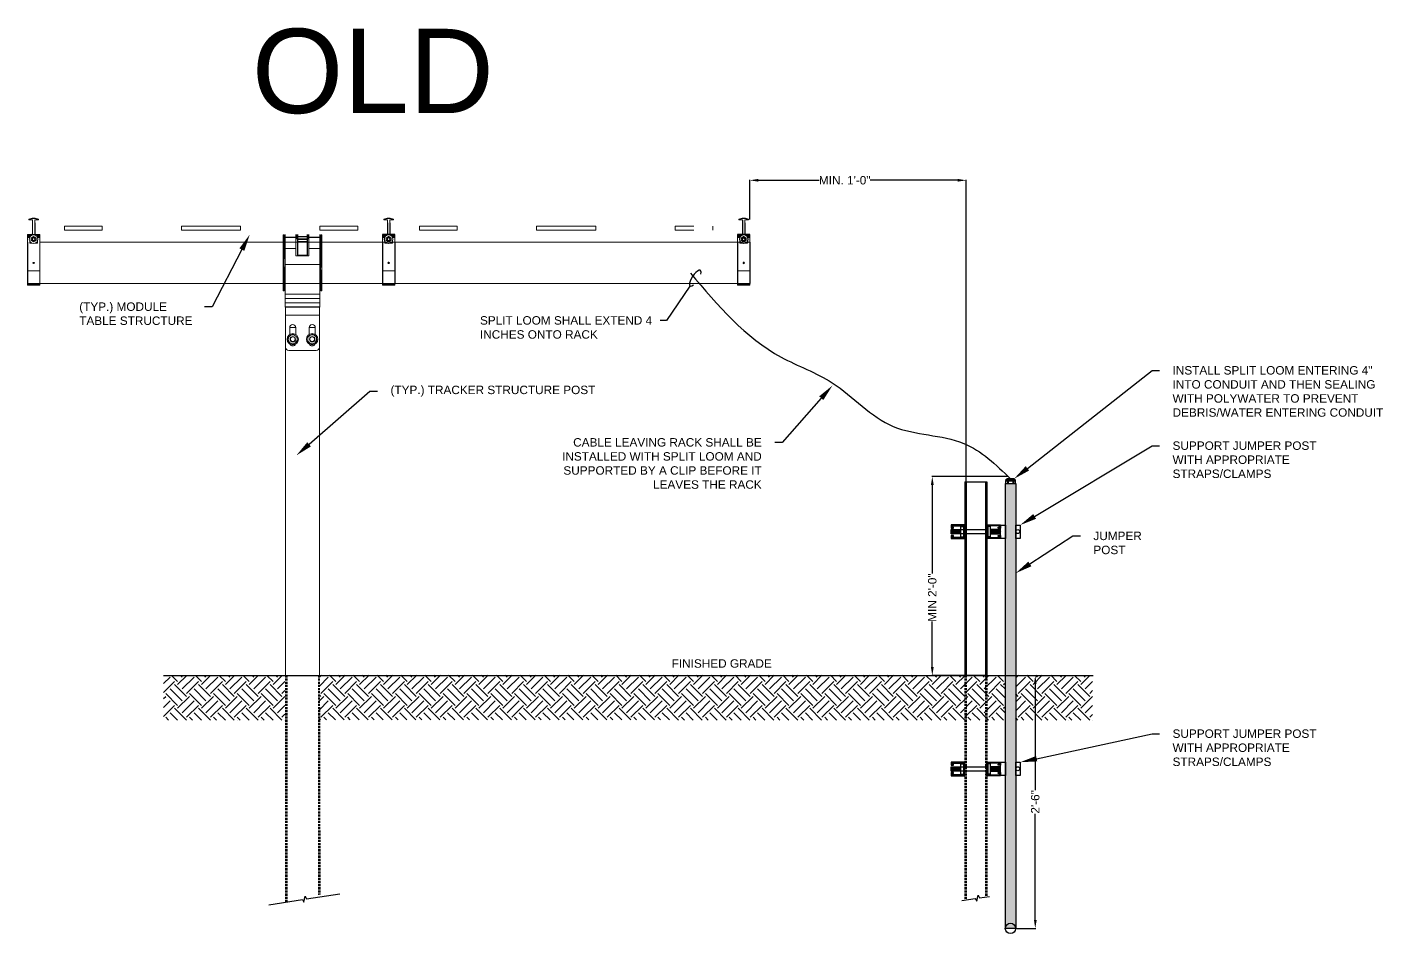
# Model space of a CAD drawing. Header units: feet. Extents: x -496 to 721, y -497 to 166.
# Drawn here: x 123.1 to 285.9, y -453.3 to -345.9 of the extents above; entities that cross this region are included whole.
import ezdxf
from ezdxf import colors
from ezdxf.entities.mleader import LeaderData, LeaderLine
from ezdxf.math import Vec2, Vec3

# ---------------------------------------------------------------- set-up
doc = ezdxf.new("R2010")
doc.units = ezdxf.units.FT
doc.header["$MEASUREMENT"] = 0
doc.linetypes.add('HIDDEN', pattern=[0.375, 0.25, -0.125])
for name, color, linetype in [('ATI CENTER SUPPORT', 7, 'Continuous'), ('Cable Gland', 4, 'Continuous'), ('E-COND-PVC', 4, 'Continuous'), ('E-DETL', 7, 'Continuous'), ('G-ANNO-TEXT', 1, 'Continuous'), ('G-TEXT', 7, 'Continuous'), ('S-BEAM', 7, 'Continuous'), ('S-BOLT', 93, 'Continuous'), ('S-ERTH', 9, 'Continuous'), ('S-STEL-ANGL', 3, 'Continuous')]:
    doc.layers.add(name, color=color, linetype=linetype)
doc.layers.add('PV-DC-CABL-UG', color=6, linetype='DC_CABLE', true_color=0xff00ff)
doc.styles.add('NEI-A', font='arial.ttf')
doc.styles.get("Standard").update_dxf_attribs({"font": 'arial.ttf'})
doc.linetypes.add('DC_CABLE', pattern='A,1,-0.2,["DC",Standard,S=0.1,R=0,X=-0.1,Y=-0.05],-0.2', length=1.4)
doc.dimstyles.new('NEI-A', dxfattribs={"dimtxt": 0.1, "dimasz": 0.125, "dimexe": 0.0625, "dimexo": 0.0625, "dimgap": 0.0625, "dimtad": 0, "dimtih": 1, "dimtoh": 1, "dimdec": 4, "dimzin": 3, "dimdsep": 46, "dimlunit": 4, "dimtxsty": 'NEI-A', "dimcen": 0, "dimadec": 0, "dimazin": 0, "dimtfac": 0.75, "dimtdec": 4, "dimtofl": 0, "dimtmove": 0, "dimatfit": 3, "dimfxl": 1, "dimfrac": 1, "dimtolj": 1, "dimtzin": 0, "dimarcsym": 0})

# ---------------------------------------------------------------- blocks, each defined once
blk = doc.blocks.new('CLAMP')
at = {"color": 3, "linetype": 'Continuous', "lineweight": 15}
for p, q in [((-0.0144, 0.1299), (-0.0144, 0.1287)), ((-0.0048, 0.1326), (-0.0142, 0.1302)), ((-0.0048, 0.1315), (-0.0142, 0.129)), ((-0.0142, 0.1302), (-0.0142, 0.129)), ((-0.0131, 0.1275), (-0.004, 0.1275)), ((-0.0048, 0.1326), (-0.0048, 0.1315)), ((0.0048, 0.1326), (-0.0048, 0.1326)), ((0.0048, 0.1315), (-0.0048, 0.1315)), ((-0.0032, 0.1267), (-0.0032, 0.091)), ((0.0032, 0.1242), (0.0032, 0.1267)), ((0.0032, 0.091), (0.0032, 0.1242)), ((0.004, 0.1275), (0.0131, 0.1275)), ((0.0048, 0.1326), (0.0048, 0.1315)), ((0.0142, 0.1302), (0.0048, 0.1326)), ((0.0142, 0.129), (0.0048, 0.1315)), ((0.0142, 0.1302), (0.0142, 0.129)), ((0.0144, 0.1299), (0.0144, 0.1287)), ((-0.0182, 0.0808), (-0.0182, 0.0839)), ((-0.0117, 0.0828), (-0.0117, 0.0821)), ((-0.0117, 0.0821), (-0.0117, 0.0755)), ((-0.0072, 0.0839), (-0.0102, 0.0837)), ((-0.0102, 0.0839), (-0.0102, 0.0837)), ((-0.0035, 0.0851), (-0.0049, 0.0851)), ((-0.0035, 0.0851), (-0.0049, 0.0851)), ((-0.0049, 0.0848), (-0.0041, 0.0848)), ((-0.0041, 0.0841), (-0.0049, 0.084)), ((-0.0041, 0.0848), (-0.0041, 0.0841)), ((-0.0032, 0.0921), (-0.0037, 0.0916)), ((-0.0037, 0.0916), (-0.0037, 0.0905)), ((-0.0037, 0.0916), (-0.0037, 0.0916)), ((-0.0032, 0.091), (-0.0037, 0.0905)), ((-0.0037, 0.0905), (-0.0032, 0.09)), ((-0.0032, 0.09), (-0.0032, 0.0851)), ((0.0032, 0.0921), (0.0037, 0.0916)), ((0.0032, 0.091), (0.0037, 0.0905)), ((0.0037, 0.0905), (0.0032, 0.09)), ((0.0032, 0.0839), (0.0032, 0.09)), ((0.0037, 0.0916), (0.0037, 0.0905)), ((0.0037, 0.0916), (0.0037, 0.0916)), ((0.0102, 0.0837), (0.0072, 0.0839)), ((0.0102, 0.0839), (0.0102, 0.0837)), ((0.0117, 0.0828), (0.0117, 0.0821)), ((0.0117, 0.0755), (0.0117, 0.0821)), ((0.0182, 0.0808), (0.0182, 0.0839)), ((-0.0182, 0.0782), (-0.0182, 0.0808)), ((-0.0182, 0.0808), (-0.0117, 0.0808)), ((-0.0182, 0.0782), (-0.0182, 0.0778)), ((-0.0182, 0.0782), (-0.0117, 0.0782)), ((-0.0182, 0.0778), (-0.0182, 0.0758)), ((-0.0117, 0.0778), (-0.0182, 0.0778)), ((-0.0182, 0.0758), (-0.0182, -0.0236)), ((-0.0117, 0.0758), (-0.0182, 0.0758)), ((-0.0117, 0.0652), (-0.0117, 0.0605)), ((-0.0101, 0.0589), (-0.0056, 0.0589)), ((-0.0036, 0.0766), (-0.0072, 0.0745)), ((-0.0072, 0.0704), (-0.0072, 0.0745)), ((-0.0072, 0.0662), (-0.0072, 0.0704)), ((-0.0072, 0.0662), (-0.0036, 0.0642)), ((0, 0.0787), (-0.0036, 0.0766)), ((-0.0036, 0.0642), (0, 0.0621)), ((0.0036, 0.0766), (0, 0.0787)), ((0, 0.0621), (0.0036, 0.0642)), ((0.0072, 0.0745), (0.0036, 0.0766)), ((0.0036, 0.0642), (0.0072, 0.0662)), ((0.0056, 0.0589), (0.0101, 0.0589)), ((0.0072, 0.0704), (0.0072, 0.0745)), ((0.0072, 0.0662), (0.0072, 0.0704)), ((0.0117, 0.0808), (0.0182, 0.0808)), ((0.0117, 0.0782), (0.0182, 0.0782)), ((0.0182, 0.0778), (0.0117, 0.0778)), ((0.0182, 0.0758), (0.0117, 0.0758)), ((0.0117, 0.0605), (0.0117, 0.0652)), ((0.0182, 0.0782), (0.0182, 0.0808)), ((0.0182, 0.0782), (0.0182, 0.0778)), ((0.0182, 0.0778), (0.0182, 0.0758)), ((0.0182, 0.0758), (0.0182, -0.0236)), ((0.0182, -0.0236), (-0.0182, -0.0236)), ((-0.0182, -0.0633), (-0.0182, -0.0236)), ((0.0182, -0.0633), (0.0182, -0.0236)), ((0.0182, -0.0633), (-0.0182, -0.0633)), ((-0.0182, -0.0657), (-0.0182, -0.0633)), ((0.0182, -0.0657), (-0.0182, -0.0657)), ((0.0182, -0.0657), (0.0182, -0.0633))]:
    blk.add_line(p, q, dxfattribs=at)
at = {"color": 3}
for p, q in [((-0.0182, 0.0839), (0.0182, 0.0839)), ((-0.0182, 0.0612), (-0.0182, -0.0612))]:
    blk.add_line(p, q, dxfattribs=at)
at = {"color": 3, "linetype": 'Continuous', "lineweight": 15}
for radius in [0.0128, 0.0048, 0.0036]:
    blk.add_circle((0, 0.0704), radius, dxfattribs=at)
at = {"color": 3}
blk.add_circle((0, 0), 0.00147, dxfattribs=at)
at = {"color": 3, "linetype": 'Continuous', "lineweight": 15}
for centre, radius, start, end in [((-0.0141, 0.1299), 0.0003, 104.672, 179.9818), ((-0.0141, 0.1287), 0.0003, 104.672, 179.9818), ((-0.0131, 0.1287), 0.00128, 180.0273, 270.0273), ((-0.004, 0.1267), 0.000799, 0.0273, 90.0273), ((0.004, 0.1267), 0.000799, 89.9727, 179.9727), ((0.0131, 0.1287), 0.00128, 269.9727, 359.9727), ((0.0141, 0.1299), 0.0003, 0.0182, 75.328), ((0.0141, 0.1287), 0.0003, 0.0182, 75.328), ((-0.0103, 0.0829), 0.00139, 133.1103, 183.5333), ((-0.0101, 0.0821), 0.0016, 93.3224, 179.9748), ((-0.0042, 0.0851), 0.00101, 273.3224, 359.9748), ((0.0101, 0.0821), 0.0016, 0.0252, 86.6776), ((0.0102, 0.0828), 0.00154, 359.0792, 44.4283), ((-0.0101, 0.0605), 0.0016, 180.0273, 270.0273), ((0, 0.0704), 0.00719, 120, 180), ((0, 0.0704), 0.00719, 180, 240), ((0, 0.0704), 0.00719, 60, 120), ((0, 0.0704), 0.00719, 240, 300), ((0, 0.0704), 0.00719, 0, 60), ((0, 0.0704), 0.00719, 300, 0), ((0.0101, 0.0605), 0.0016, 269.9727, 359.9727)]:
    blk.add_arc(centre, radius, start, end, dxfattribs=at)
blk.add_ellipse((-0.0042, 0.0859), major_axis=(0, 0.00107), ratio=0.942202, start_param=3.200091, end_param=4.712389, dxfattribs=at)
blk = doc.blocks.new('*U18')
at = {"color": 1}
blk.add_line((-0.5005, 0.0354), (-0.5005, 0), dxfattribs=at)
at = {"color": 2}
for p, q in [((-0.5, 0.0354), (-0.5, 0)), ((0.545, 0.0354), (0.545, 0))]:
    blk.add_line(p, q, dxfattribs=at)
at = {"color": 1, "extrusion": (1, 0, 0), "const_width": 1.9558, "elevation": -0.5005}
blk.add_lwpolyline([(0, 0), (0.0354, 0)], dxfattribs=at)
at = {"color": 2, "extrusion": (1, 0, 0), "const_width": 1.9558, "elevation": -0.5005}
blk.add_lwpolyline([(0, 0), (0.0354, 0)], dxfattribs=at)
at = {"color": 1, "extrusion": (0, -1, 0), "const_width": 1.9558, "elevation": -0.0354}
blk.add_lwpolyline([(-0.5, 0), (0.545, 0)], dxfattribs=at)
at = {"color": 1, "extrusion": (0, 1, 0), "const_width": 1.9558}
blk.add_lwpolyline([(0.5, 0), (-0.545, 0)], dxfattribs=at)
at = {"color": 2, "extrusion": (-1, 0, 0), "const_width": 1.9558, "elevation": -0.5455}
blk.add_lwpolyline([(0, 0), (-0.0354, 0)], dxfattribs=at)
blk.add_blockref('CLAMP', (-0.5037, -0.0839))
at = {"xscale": -1}
blk.add_blockref('CLAMP', (0.5487, -0.0839), dxfattribs=at)
blk = doc.blocks.new('*U19')
at = {"color": 1}
blk.add_line((-0.5005, 0.0354), (-0.5005, 0), dxfattribs=at)
at = {"color": 2}
for p, q in [((-0.5, 0.0354), (-0.5, 0)), ((0.545, 0.0354), (0.545, 0))]:
    blk.add_line(p, q, dxfattribs=at)
at = {"color": 1, "extrusion": (1, 0, 0), "const_width": 1.9558, "elevation": -0.5005}
blk.add_lwpolyline([(0, 0), (0.0354, 0)], dxfattribs=at)
at = {"color": 2, "extrusion": (1, 0, 0), "const_width": 1.9558, "elevation": -0.5005}
blk.add_lwpolyline([(0, 0), (0.0354, 0)], dxfattribs=at)
at = {"color": 1, "extrusion": (0, -1, 0), "const_width": 1.9558, "elevation": -0.0354}
blk.add_lwpolyline([(-0.5, 0), (0.545, 0)], dxfattribs=at)
at = {"color": 1, "extrusion": (0, 1, 0), "const_width": 1.9558}
blk.add_lwpolyline([(0.5, 0), (-0.545, 0)], dxfattribs=at)
at = {"color": 2, "extrusion": (-1, 0, 0), "const_width": 1.9558, "elevation": -0.5455}
blk.add_lwpolyline([(0, 0), (-0.0354, 0)], dxfattribs=at)
blk.add_blockref('CLAMP', (-0.5037, -0.0839))
at = {"xscale": -1}
blk.add_blockref('CLAMP', (0.5487, -0.0839), dxfattribs=at)
blk = doc.blocks.new('BEARING COLUMN')
at = {"layer": 'E-DETL', "color": 253, "linetype": 'Continuous', "lineweight": 15}
for p, q in [((-0.0543, 0.0835), (-0.0575, 0.0835)), ((-0.0575, 0.0835), (-0.0575, 0.0488)), ((-0.0543, 0.0835), (-0.0543, 0.0488)), ((-0.0512, 0.0839), (-0.0512, 0.0762)), ((-0.0192, 0.0762), (-0.0192, 0.0839)), ((-0.0149, 0.0835), (-0.0181, 0.0835)), ((-0.0181, 0.0835), (-0.0181, 0.0778)), ((-0.0149, 0.0835), (-0.0149, 0.0778)), ((-0.0141, 0.0784), (-0.0141, 0.0839)), ((0.0141, 0.0784), (0.0141, 0.0839)), ((0.0181, 0.0835), (0.0149, 0.0835)), ((0.0149, 0.0835), (0.0149, 0.0778)), ((0.0181, 0.0835), (0.0181, 0.0778)), ((0.0192, 0.0762), (0.0192, 0.0839)), ((0.0512, 0.0839), (0.0512, 0.0762)), ((0.0575, 0.0835), (0.0543, 0.0835)), ((0.0543, 0.0488), (0.0543, 0.0835)), ((0.0575, 0.0488), (0.0575, 0.0835)), ((-0.0543, 0.0488), (-0.0575, 0.0488)), ((-0.0575, 0.0488), (-0.0575, 0.0131)), ((-0.0512, 0.0781), (-0.0543, 0.0781)), ((-0.0543, 0.0488), (-0.0543, 0.0131)), ((-0.0512, 0.0762), (-0.0192, 0.0762)), ((-0.0512, 0.0755), (-0.0512, 0.0762)), ((-0.0192, 0.0755), (-0.0512, 0.0755)), ((-0.0512, 0.0755), (-0.0512, 0.0431)), ((-0.0512, 0.0431), (-0.0192, 0.0431)), ((-0.0512, -0.0042), (-0.0512, 0.0431)), ((-0.0181, 0.0781), (-0.0192, 0.0781)), ((-0.0192, 0.0755), (-0.0192, 0.0762)), ((-0.0192, 0.0431), (-0.0192, 0.0755)), ((-0.0192, 0.0431), (-0.0192, 0.0211)), ((-0.0149, 0.0778), (-0.0181, 0.0778)), ((-0.0181, 0.0778), (-0.0181, 0.072)), ((-0.0149, 0.072), (-0.0181, 0.072)), ((-0.0149, 0.0778), (-0.0149, 0.072)), ((-0.0149, 0.072), (-0.0149, 0.021)), ((-0.0141, 0.0612), (-0.0149, 0.0612)), ((-0.0141, 0.0581), (-0.0149, 0.0581)), ((-0.0141, 0.0784), (0.0141, 0.0784)), ((-0.0141, 0.0737), (-0.0141, 0.0784)), ((-0.0141, 0.0737), (0.0141, 0.0737)), ((-0.0141, 0.0691), (-0.0141, 0.0737)), ((-0.0141, 0.0691), (0.0141, 0.0691)), ((-0.0141, 0.0634), (-0.0141, 0.0691)), ((-0.0141, 0.0634), (0.0141, 0.0634)), ((-0.0141, 0.0228), (-0.0141, 0.0634)), ((0.0141, 0.0737), (0.0141, 0.0784)), ((0.0141, 0.0691), (0.0141, 0.0737)), ((0.0141, 0.0634), (0.0141, 0.0691)), ((0.0141, 0.0228), (0.0141, 0.0634)), ((0.0149, 0.0612), (0.0141, 0.0612)), ((0.0149, 0.0581), (0.0141, 0.0581)), ((0.0149, 0.0778), (0.0181, 0.0778)), ((0.0149, 0.0778), (0.0149, 0.072)), ((0.0149, 0.072), (0.0149, 0.021)), ((0.0149, 0.072), (0.0181, 0.072)), ((0.0192, 0.0781), (0.0181, 0.0781)), ((0.0181, 0.0778), (0.0181, 0.072)), ((0.0192, 0.0762), (0.0512, 0.0762)), ((0.0192, 0.0755), (0.0192, 0.0762)), ((0.0512, 0.0755), (0.0192, 0.0755)), ((0.0192, 0.0431), (0.0192, 0.0755)), ((0.0192, 0.0431), (0.0192, 0.0211)), ((0.0192, 0.0431), (0.0512, 0.0431)), ((0.0543, 0.0781), (0.0512, 0.0781)), ((0.0512, 0.0762), (0.0512, 0.0755)), ((0.0512, 0.0431), (0.0512, 0.0755)), ((0.0512, 0.0431), (0.0512, -0.0042)), ((0.0575, 0.0488), (0.0543, 0.0488)), ((0.0543, 0.0131), (0.0543, 0.0488)), ((0.0575, 0.0488), (0.0575, 0.0131)), ((-0.0543, 0.0131), (-0.0575, 0.0131)), ((-0.0575, -0.0125), (-0.0575, 0.0131)), ((-0.0549, 0.0131), (-0.0549, -0.0125)), ((-0.0543, 0.0131), (-0.0512, 0.0131)), ((-0.0192, 0.0211), (0.0192, 0.0211)), ((-0.0141, 0.0284), (-0.0149, 0.0284)), ((-0.0141, 0.0228), (0.0141, 0.0228)), ((-0.0141, 0.0218), (-0.0141, 0.0228)), ((-0.0141, 0.0218), (0.0141, 0.0218)), ((-0.0141, 0.0211), (-0.0141, 0.0218)), ((0.0149, 0.0284), (0.0141, 0.0284)), ((0.0141, 0.0218), (0.0141, 0.0228)), ((0.0141, 0.0211), (0.0141, 0.0218)), ((0.0512, 0.0131), (0.0543, 0.0131)), ((0.0575, 0.0131), (0.0543, 0.0131)), ((0.0549, 0.0131), (0.0549, -0.0125)), ((0.0575, -0.0125), (0.0575, 0.0131)), ((-0.0575, -0.0125), (-0.0575, -0.0482)), ((-0.0535, -0.0125), (-0.0575, -0.0125)), ((-0.0543, -0.023), (-0.0543, -0.0482)), ((-0.0535, -0.0125), (-0.0512, -0.0125)), ((-0.0535, -0.0125), (-0.0535, -0.0775)), ((-0.0512, -0.0042), (0.0512, -0.0042)), ((-0.0512, -0.0042), (-0.0512, -0.0921)), ((0.0512, -0.0921), (0.0512, -0.0042)), ((0.0512, -0.0125), (0.0535, -0.0125)), ((0.0575, -0.0125), (0.0535, -0.0125)), ((0.0535, -0.0775), (0.0535, -0.0125)), ((0.0543, -0.0482), (0.0543, -0.023)), ((0.0575, -0.0125), (0.0575, -0.0482)), ((-0.0543, -0.0482), (-0.0575, -0.0482)), ((-0.0575, -0.0829), (-0.0575, -0.0482)), ((-0.0543, -0.0829), (-0.0543, -0.0482)), ((-0.0535, -0.0775), (-0.0512, -0.0775)), ((0.0512, -0.0775), (0.0535, -0.0775)), ((0.0575, -0.0482), (0.0543, -0.0482)), ((0.0543, -0.0482), (0.0543, -0.0829)), ((0.0575, -0.0482), (0.0575, -0.0829)), ((-0.0575, -0.0829), (-0.0543, -0.0829)), ((-0.0512, -0.0921), (0.0512, -0.0921)), ((-0.0512, -0.1056), (-0.0512, -0.0921)), ((-0.0512, -0.1056), (0.0512, -0.1056)), ((-0.0512, -0.1182), (-0.0512, -0.1056)), ((-0.0512, -0.1182), (0.0512, -0.1182)), ((-0.0512, -0.13), (-0.0512, -0.1182)), ((0.0512, -0.0921), (0.0512, -0.1056)), ((0.0512, -0.1056), (0.0512, -0.1182)), ((0.0512, -0.1182), (0.0512, -0.13)), ((0.0543, -0.0829), (0.0575, -0.0829)), ((-0.0512, -0.13), (0.0512, -0.13)), ((-0.0512, -0.1308), (-0.0512, -0.13)), ((0.0512, -0.1308), (-0.0512, -0.1308)), ((-0.0504, -0.1308), (-0.0504, -0.1548)), ((0.0504, -0.1548), (-0.0504, -0.1548)), ((-0.0504, -0.1548), (-0.0504, -0.2494)), ((0.0504, -0.1548), (0.0504, -0.1308)), ((0.0504, -0.2494), (0.0504, -0.1548)), ((0.0512, -0.13), (0.0512, -0.1308)), ((-0.0379, -0.1915), (-0.0379, -0.2121)), ((-0.0378, -0.191), (-0.0197, -0.191)), ((-0.0197, -0.2121), (-0.0197, -0.1915)), ((0.0197, -0.191), (0.0378, -0.191)), ((0.0197, -0.1915), (0.0197, -0.2121)), ((0.0379, -0.2121), (0.0379, -0.1915)), ((-0.042, -0.2185), (-0.0354, -0.2147)), ((-0.042, -0.2261), (-0.042, -0.2185)), ((-0.042, -0.2338), (-0.042, -0.2261)), ((-0.0354, -0.2376), (-0.042, -0.2338)), ((-0.0354, -0.2147), (-0.0288, -0.2108)), ((-0.0288, -0.2414), (-0.0354, -0.2376)), ((-0.0288, -0.2108), (-0.0222, -0.2147)), ((-0.0222, -0.2376), (-0.0288, -0.2414)), ((-0.0222, -0.2147), (-0.0155, -0.2185)), ((-0.0155, -0.2338), (-0.0222, -0.2376)), ((-0.0216, -0.2297), (-0.0221, -0.2306)), ((-0.0221, -0.2306), (-0.0207, -0.2314)), ((-0.0216, -0.2297), (-0.0202, -0.2305)), ((-0.0202, -0.2305), (-0.0207, -0.2314)), ((-0.0207, -0.2314), (-0.0189, -0.2324)), ((-0.0202, -0.2305), (-0.0184, -0.2316)), ((-0.0184, -0.2316), (-0.0189, -0.2324)), ((-0.0155, -0.2185), (-0.0155, -0.2261)), ((-0.0155, -0.2261), (-0.0155, -0.2338)), ((0.0155, -0.2185), (0.0222, -0.2147)), ((0.0155, -0.2261), (0.0155, -0.2185)), ((0.0155, -0.2338), (0.0155, -0.2261)), ((0.0222, -0.2376), (0.0155, -0.2338)), ((0.0222, -0.2147), (0.0288, -0.2108)), ((0.0288, -0.2414), (0.0222, -0.2376)), ((0.0288, -0.2108), (0.0354, -0.2147)), ((0.0354, -0.2376), (0.0288, -0.2414)), ((0.0354, -0.2147), (0.042, -0.2185)), ((0.042, -0.2338), (0.0354, -0.2376)), ((0.036, -0.2297), (0.0355, -0.2306)), ((0.0355, -0.2306), (0.0369, -0.2314)), ((0.036, -0.2297), (0.0374, -0.2305)), ((0.0374, -0.2305), (0.0369, -0.2314)), ((0.0369, -0.2314), (0.0387, -0.2324)), ((0.0374, -0.2305), (0.0392, -0.2316)), ((0.0392, -0.2316), (0.0387, -0.2324)), ((0.042, -0.2185), (0.042, -0.2261)), ((0.042, -0.2261), (0.042, -0.2338)), ((-0.0504, -0.2494), (-0.0504, -1.2225)), ((0.0408, -0.259), (-0.0408, -0.259)), ((0.0504, -0.2494), (0.0504, -1.2225))]:
    blk.add_line(p, q, dxfattribs=at)
at = {"layer": 'E-DETL', "color": 253, "linetype": 'Continuous', "lineweight": 15, "flags": 128}
for points in [[(-0.0543, -0.023), (-0.0542, -0.0214), (-0.0539, -0.0151), (-0.0538, -0.0142), (-0.0538, -0.0136), (-0.0537, -0.0132), (-0.0536, -0.013), (-0.0536, -0.0128), (-0.0536, -0.0127), (-0.0536, -0.0126), (-0.0535, -0.0126), (-0.0535, -0.0125), (-0.0535, -0.0125), (-0.0535, -0.0125), (-0.0535, -0.0125), (-0.0535, -0.0125)], [(0.0535, -0.0125), (0.0535, -0.0125), (0.0535, -0.0125), (0.0535, -0.0125), (0.0536, -0.0126), (0.0537, -0.0131), (0.0539, -0.015), (0.0543, -0.023)]]:
    blk.add_lwpolyline(points, dxfattribs=at)
at = {"layer": 'E-DETL', "color": 253, "linetype": 'Continuous', "lineweight": 15}
for centre, radius in [((-0.0288, -0.2261), 0.0167), ((-0.0288, -0.2261), 0.00806), ((-0.0288, -0.2261), 0.00709), ((0.0288, -0.2261), 0.0167), ((0.0288, -0.2261), 0.00806), ((0.0288, -0.2261), 0.00709)]:
    blk.add_circle(centre, radius, dxfattribs=at)
for centre, radius, start, end in [((-0.0535, -0.0783), 0.0008, 90, 180), ((0.0535, -0.0783), 0.0008, 0, 90), ((-0.0288, -0.1915), 0.00907, 0, 180), ((0.0288, -0.1915), 0.00907, 0, 180), ((-0.0288, -0.2261), 0.0133, 120, 180), ((-0.0288, -0.2261), 0.0133, 180, 240), ((-0.0288, -0.2369), 0.00907, 205.0309, 334.9691), ((-0.0288, -0.2261), 0.0133, 60, 120), ((-0.0288, -0.2261), 0.0133, 240, 300), ((-0.0288, -0.2261), 0.0133, 0, 60), ((-0.0288, -0.2261), 0.0133, 300, 0), ((0.0288, -0.2261), 0.0133, 120, 180), ((0.0288, -0.2261), 0.0133, 180, 240), ((0.0288, -0.2369), 0.00907, 205.0354, 334.9646), ((0.0288, -0.2261), 0.0133, 60, 120), ((0.0288, -0.2261), 0.0133, 240, 300), ((0.0288, -0.2261), 0.0133, 0, 60), ((0.0288, -0.2261), 0.0133, 300, 0), ((-0.0408, -0.2494), 0.0096, 180, 270), ((0.0408, -0.2494), 0.0096, 270, 0)]:
    blk.add_arc(centre, radius, start, end, dxfattribs=at)
blk = doc.blocks.new('Bell End')
at = {"layer": 'E-COND-PVC', "linetype": 'Continuous'}
for points in [[(-0.61, 0), (0.61, 0), (0.61, 0.27), (0.55, 0.32), (-0.55, 0.32), (-0.61, 0.27), (-0.61, 0)], [(-0.58, 0.3), (-0.54, 0.31), (-0.48, 0.32), (-0.43, 0.32), (-0.38, 0.3), (-0.34, 0.27), (-0.27, 0.27), (-0.2, 0.3), (-0.11, 0.32), (0, 0.32), (0.13, 0.31), (0.2, 0.3), (0.27, 0.27), (0.34, 0.27), (0.37, 0.3), (0.44, 0.32), (0.51, 0.32), (0.54, 0.31), (0.61, 0.27)], [(-0.55, 0.37), (-0.54, 0.43), (-0.51, 0.47), (-0.47, 0.5), (-0.42, 0.51), (0.41, 0.51), (0.47, 0.5), (0.51, 0.47), (0.54, 0.43), (0.55, 0.37)], [(-0.55, 0.37), (0.55, 0.37), (0.55, 0.32)], [(-0.55, 0.37), (-0.55, 0.32)], [(0.42, 0.51), (0.42, 0.55), (-0.42, 0.55), (-0.42, 0.51)], [(-0.34, 0.27), (-0.34, 0)], [(-0.27, 0.27), (-0.27, 0)], [(0.27, 0.27), (0.27, 0)], [(0.34, 0.27), (0.34, 0)]]:
    blk.add_lwpolyline(points, dxfattribs=at)
blk = doc.blocks.new('*D28')
at = {"layer": 'Defpoints', "color": 0, "transparency": 16777216}
for p in [(242.63, -422.68), (240.31, -452.68), (242.63, -452.68)]:
    blk.add_point(p, dxfattribs=at)
at = {"layer": 'G-ANNO-TEXT', "color": 0, "lineweight": -2, "transparency": 16777216}
for p, q in [((242.63, -423.68), (242.63, -436.28)), ((242.63, -451.68), (242.63, -439.08)), ((240.37, -452.68), (242.69, -452.68))]:
    blk.add_line(p, q, dxfattribs=at)
at = {"layer": 'G-ANNO-TEXT', "color": 0, "transparency": 16777216}
for points in [[(242.47, -423.68), (242.8, -423.68), (242.63, -422.68)], [(242.47, -451.68), (242.8, -451.68), (242.63, -452.68)]]:
    blk.add_solid(points, dxfattribs=at)
at = {"layer": 'G-ANNO-TEXT', "color": 0, "transparency": 16777216, "insert": (242.63, -437.68), "char_height": 1, "attachment_point": 5, "rotation": 90, "style": 'NEI-A'}
blk.add_mtext('\\A1;2\'-6"', dxfattribs=at)
blk = doc.blocks.new('*D34')
at = {"layer": 'Defpoints', "color": 0, "transparency": 16777216}
for p in [(234.43, -363.98), (208.78, -368.69), (234.43, -399.74)]:
    blk.add_point(p, dxfattribs=at)
at = {"layer": 'G-ANNO-TEXT', "color": 0, "lineweight": -2, "transparency": 16777216}
for p, q in [((208.78, -368.63), (208.78, -363.91)), ((209.78, -363.98), (216.99, -363.98)), ((233.43, -363.98), (223.07, -363.98)), ((234.43, -399.68), (234.43, -363.91))]:
    blk.add_line(p, q, dxfattribs=at)
at = {"layer": 'G-ANNO-TEXT', "color": 0, "transparency": 16777216}
for points in [[(209.78, -363.81), (209.78, -364.14), (208.78, -363.98)], [(233.43, -363.81), (233.43, -364.14), (234.43, -363.98)]]:
    blk.add_solid(points, dxfattribs=at)
at = {"layer": 'G-ANNO-TEXT', "color": 0, "transparency": 16777216, "insert": (220.03, -363.98), "char_height": 1, "attachment_point": 5, "style": 'NEI-A'}
blk.add_mtext('\\A1;MIN. 1\'-0"', dxfattribs=at)
blk = doc.blocks.new('Equipment Callout Arrowhead .75')
at = {"color": 0}
blk.add_ellipse((-0.25, 0), major_axis=(0.743, 0), ratio=0.350959, start_param=-0.80282, end_param=3.944413, dxfattribs=at)
blk = doc.blocks.new('*D35')
at = {"layer": 'Defpoints', "color": 0, "transparency": 16777216}
for p in [(239.42, -399.11), (230.42, -422.68), (236.75, -422.68)]:
    blk.add_point(p, dxfattribs=at)
at = {"layer": 'G-ANNO-TEXT', "color": 0, "lineweight": -2, "transparency": 16777216}
for p, q in [((239.36, -399.11), (230.36, -399.11)), ((230.42, -400.11), (230.42, -410.62)), ((230.42, -421.68), (230.42, -416.31)), ((236.69, -422.68), (230.36, -422.68))]:
    blk.add_line(p, q, dxfattribs=at)
at = {"layer": 'G-ANNO-TEXT', "color": 0, "transparency": 16777216}
for points in [[(230.25, -400.11), (230.59, -400.11), (230.42, -399.11)], [(230.25, -421.68), (230.59, -421.68), (230.42, -422.68)]]:
    blk.add_solid(points, dxfattribs=at)
at = {"layer": 'G-ANNO-TEXT', "color": 0, "transparency": 16777216, "insert": (230.42, -413.46), "char_height": 1, "attachment_point": 5, "rotation": 90, "style": 'NEI-A'}
blk.add_mtext('\\A1;MIN 2\'-0"', dxfattribs=at)

msp = doc.modelspace()

# ---------------------------------------------------------------- hatches: boundary and pattern name
at = {"layer": 'Cable Gland', "transparency": 33554513}
h = msp.add_hatch(color=256, dxfattribs=at)
h.dxf.hatch_style = 1
h.paths.add_polyline_path([(240.3, -399.92), (239.09, -399.92), (239.09, -452.68), (240.3, -452.68)])
at = {"layer": 'S-BOLT'}
h = msp.add_hatch(dxfattribs=at)
h.set_pattern_fill('ANSI31', color=256, angle=90)
h.set_pattern_definition([(135, (163.46542, -429.33696), (-0.08838835, -0.08838835), [])])
h.paths.add_polyline_path([(233.81, -405.9), (233.81, -405.4), (232.65, -405.4), (232.65, -405.9)])
h = msp.add_hatch(dxfattribs=at)
h.set_pattern_fill('ANSI31', color=256, angle=90)
h.set_pattern_definition([(135, (160.22698, -429.33696), (-0.08838835, -0.08838835), [])])
h.paths.add_polyline_path([(237.34, -405.9), (237.34, -405.4), (238.5, -405.4), (238.5, -405.9)])
h = msp.add_hatch(dxfattribs=at)
h.set_pattern_fill('ANSI31', color=256, angle=90)
h.set_pattern_definition([(135, (163.46542, -457.45575), (-0.08838835, -0.08838835), [])])
h.paths.add_polyline_path([(233.81, -434.02), (233.81, -433.52), (232.65, -433.52), (232.65, -434.02)])
h = msp.add_hatch(dxfattribs=at)
h.set_pattern_fill('ANSI31', color=256, angle=90)
h.set_pattern_definition([(135, (160.22698, -457.45575), (-0.08838835, -0.08838835), [])])
h.paths.add_polyline_path([(237.34, -434.02), (237.34, -433.52), (238.5, -433.52), (238.5, -434.02)])
at = {"layer": 'S-ERTH'}
h = msp.add_hatch(dxfattribs=at)
h.set_pattern_fill('EARTH', color=256, scale=8, angle=45)
h.set_pattern_definition([(45, (175.9273, -410.6778), (2e-16, 2.82843), [2, -2]), (45, (175.397, -410.1475), (2e-16, 2.82843), [2, -2]), (45, (174.8666, -409.6172), (2e-16, 2.82843), [2, -2]), (135, (174.8666, -409.2636), (-2.82843, 4e-16), [2, -2]), (135, (175.397, -408.7333), (-2.82843, 4e-16), [2, -2]), (135, (175.9273, -408.203), (-2.82843, 4e-16), [2, -2])])
h.paths.add_polyline_path([(153.65, -428.01), (153.65, -422.68), (139.26, -422.68), (139.26, -427.99)])
h = msp.add_hatch(dxfattribs=at)
h.set_pattern_fill('EARTH', color=256, scale=8, angle=45)
h.set_pattern_definition([(45, (256.9051, -410.6778), (2e-16, 2.828427), [2, -2]), (45, (256.3748, -410.1475), (2e-16, 2.828427), [2, -2]), (45, (255.8445, -409.6172), (2e-16, 2.828427), [2, -2]), (135, (255.8445, -409.2636), (-2.828427, 4e-16), [2, -2]), (135, (256.3748, -408.7333), (-2.828427, 4e-16), [2, -2]), (135, (256.9051, -408.203), (-2.828427, 4e-16), [2, -2])])
h.paths.add_polyline_path([(239.08, -427.99), (239.08, -422.68), (157.73, -422.64), (157.73, -427.95)])
h = msp.add_hatch(dxfattribs=at)
h.set_pattern_fill('EARTH', color=256, scale=8, angle=45)
h.set_pattern_definition([(45, (271.7091, -410.6778), (2e-16, 2.82843), [2, -2]), (45, (271.1788, -410.1475), (2e-16, 2.82843), [2, -2]), (45, (270.6485, -409.6172), (2e-16, 2.82843), [2, -2]), (135, (270.6485, -409.2636), (-2.82843, 4e-16), [2, -2]), (135, (271.1788, -408.7333), (-2.82843, 4e-16), [2, -2]), (135, (271.7091, -408.203), (-2.82843, 4e-16), [2, -2])])
h.paths.add_polyline_path([(249.43, -428.01), (249.43, -422.68), (240.31, -422.67), (240.31, -427.98)])

# ---------------------------------------------------------------- linework, layer by layer
at = {"color": 1}
msp.add_line((208.18, -369.01), (208.18, -370.42), dxfattribs=at)
at = {"color": 2}
msp.add_line((208.2, -369.01), (208.2, -370.42), dxfattribs=at)
at = {"color": 1, "extrusion": (1, 0, 1.22465e-16), "const_width": 78.23, "elevation": 208.18}
msp.add_lwpolyline([(-370.42, 0), (-369.01, 0)], dxfattribs=at)
at = {"color": 2, "extrusion": (1, 0, 1.22465e-16), "const_width": 78.23, "elevation": 208.18}
msp.add_lwpolyline([(-370.42, 0), (-369.01, 0)], dxfattribs=at)
msp.add_lwpolyline([(239.08, -399.92), (240.31, -399.92), (240.31, -452.68), (239.08, -452.68)], close=True)
msp.add_circle((239.69, -452.68), 0.612)
at = {"layer": 'ATI CENTER SUPPORT', "color": 8, "linetype": 'Continuous', "lineweight": 15}
for p, q in [((124.58, -371.33), (207.33, -371.33)), ((207.32, -371.33), (208.78, -371.33)), ((208.78, -376.23), (123.12, -376.23))]:
    msp.add_line(p, q, dxfattribs=at)
for points in [[(127.52, -369.41), (131.99, -369.41), (131.99, -369.9), (127.52, -369.9)], [(141.39, -369.41), (148.4, -369.41), (148.4, -369.9), (141.39, -369.9)], [(157.8, -369.41), (162.28, -369.41), (162.28, -369.9), (157.8, -369.9)], [(169.62, -369.41), (174.09, -369.41), (174.09, -369.9), (169.62, -369.9)], [(183.49, -369.41), (190.51, -369.41), (190.51, -369.9), (183.49, -369.9)]]:
    msp.add_lwpolyline(points, close=True, dxfattribs=at)
for points in [[(202.14, -369.9), (199.91, -369.9), (199.91, -369.41), (202.14, -369.41)], [(204.38, -369.41), (204.38, -369.9)]]:
    msp.add_lwpolyline(points, dxfattribs=at)
at = {"layer": 'G-TEXT', "linetype": 'Continuous', "flags": 128}
for points in [[(151.76, -449.87), (155.73, -449.26), (155.9, -449.58), (156.05, -448.87), (156.22, -449.19), (160.18, -448.59)], [(233.94, -449.37), (235.52, -449.13), (235.69, -449.45), (235.84, -448.74), (236.01, -449.06), (237.21, -448.88)]]:
    msp.add_lwpolyline(points, dxfattribs=at)
at = {"layer": 'PV-DC-CABL-UG'}
msp.add_spline([(201.73, -375), (212.5, -384.95), (218.56, -387.99), (225.79, -393.16), (234.14, -395.17), (239.69, -399.37)], degree=3, dxfattribs=at)
at = {"layer": 'S-BEAM'}
for p, q in [((234.26, -399.74), (236.89, -399.74)), ((234.26, -399.74), (234.26, -422.68)), ((234.43, -399.74), (234.43, -422.68)), ((236.72, -399.74), (236.72, -422.68)), ((236.89, -399.74), (236.89, -422.68))]:
    msp.add_line(p, q, dxfattribs=at)
at = {"layer": 'S-BEAM', "linetype": 'HIDDEN'}
for p, q in [((153.72, -422.68), (153.72, -449.57)), ((153.88, -422.68), (153.88, -449.55)), ((157.62, -422.68), (157.62, -448.7)), ((157.72, -422.68), (157.79, -448.68)), ((234.26, -422.68), (234.26, -449.32)), ((234.43, -422.68), (234.43, -449.3)), ((236.72, -422.68), (236.72, -448.95)), ((236.89, -422.68), (236.89, -448.92))]:
    msp.add_line(p, q, dxfattribs=at)
at = {"layer": 'S-BOLT'}
for p, q in [((232.64, -405.4), (237.01, -405.4)), ((233.81, -406.27), (233.81, -405.03)), ((233.81, -405.03), (234.14, -405.03)), ((237.34, -405.03), (237.01, -405.03)), ((237.34, -406.27), (237.34, -405.03)), ((237.01, -405.9), (232.64, -405.9)), ((233.81, -406.27), (234.14, -406.27)), ((237.34, -406.27), (237.01, -406.27)), ((232.64, -433.52), (237.01, -433.52)), ((237.01, -434.02), (232.64, -434.02)), ((233.81, -434.38), (233.81, -433.15)), ((233.81, -433.15), (234.14, -433.15)), ((233.81, -434.38), (234.14, -434.38)), ((237.34, -433.15), (237.01, -433.15)), ((237.34, -434.38), (237.01, -434.38)), ((237.34, -434.38), (237.34, -433.15))]:
    msp.add_line(p, q, dxfattribs=at)
for points in [[(232.65, -405.9), (232.65, -405.4)], [(234.14, -406.27), (234.14, -405.03)], [(237.01, -406.27), (237.01, -405.03)], [(237.34, -405.9), (238.5, -405.9), (238.5, -405.4), (237.34, -405.4)], [(232.65, -434.02), (232.65, -433.52)], [(234.14, -434.38), (234.14, -433.15)], [(237.01, -434.38), (237.01, -433.15)], [(237.34, -434.02), (238.5, -434.02), (238.5, -433.52), (237.34, -433.52)]]:
    msp.add_lwpolyline(points, dxfattribs=at)
at = {"layer": 'S-ERTH'}
msp.add_line((139.24, -422.68), (249.49, -422.68), dxfattribs=at)
at = {"layer": 'S-STEL-ANGL', "flags": 128}
for points in [[(234.26, -404.84), (232.64, -404.84), (232.64, -405.21), (232.92, -405.21), (232.92, -405.09), (232.76, -405.09), (232.76, -404.96), (234.14, -404.96), (234.14, -406.34), (232.76, -406.34), (232.76, -406.21), (232.92, -406.21), (232.92, -406.09), (232.64, -406.09), (232.64, -406.46), (234.26, -406.46), (234.26, -404.84)], [(236.89, -404.84), (238.51, -404.84), (238.51, -405.21), (238.23, -405.21), (238.23, -405.09), (238.39, -405.09), (238.39, -404.96), (237.01, -404.96), (237.01, -406.34), (238.39, -406.34), (238.39, -406.21), (238.23, -406.21), (238.23, -406.09), (238.51, -406.09), (238.51, -406.46), (236.89, -406.46), (236.89, -404.84)], [(234.26, -432.96), (232.64, -432.96), (232.64, -433.33), (232.92, -433.33), (232.92, -433.21), (232.76, -433.21), (232.76, -433.08), (234.14, -433.08), (234.14, -434.46), (232.76, -434.46), (232.76, -434.33), (232.92, -434.33), (232.92, -434.21), (232.64, -434.21), (232.64, -434.58), (234.26, -434.58), (234.26, -432.96)], [(236.89, -432.96), (238.51, -432.96), (238.51, -433.33), (238.23, -433.33), (238.23, -433.21), (238.39, -433.21), (238.39, -433.08), (237.01, -433.08), (237.01, -434.46), (238.39, -434.46), (238.39, -434.33), (238.23, -434.33), (238.23, -434.21), (238.51, -434.21), (238.51, -434.58), (236.89, -434.58), (236.89, -432.96)]]:
    msp.add_lwpolyline(points, dxfattribs=at)
at = {"layer": 'S-STEL-ANGL'}
for points in [[(238.5, -404.86), (239.08, -404.86), (239.08, -406.44), (238.5, -406.44)], [(238.5, -432.98), (239.08, -432.98), (239.08, -434.56), (238.5, -434.56)], [(240.31, -432.98), (240.84, -432.98), (240.84, -434.56), (240.31, -434.56)]]:
    msp.add_lwpolyline(points, close=True, dxfattribs=at)
msp.add_circle((240.56, -433.75), 0.236, dxfattribs=at)

# ---------------------------------------------------------------- block references
at = {"xscale": 40, "yscale": 40, "zscale": 40}
msp.add_blockref('CLAMP', (208.06, -373.78), dxfattribs=at)
msp.add_blockref('Bell End', (239.69, -399.92))
at = {"layer": 'ATI CENTER SUPPORT', "color": 8, "linetype": 'Continuous', "lineweight": 15, "xscale": 40, "yscale": 40, "zscale": 40}
for name, p in [('*U18', (144, -370.42)), ('*U19', (186.1, -370.42))]:
    msp.add_blockref(name, p, dxfattribs=at)
at = {"layer": 'E-DETL', "color": 8, "linetype": 'Continuous', "lineweight": 15, "xscale": 40, "yscale": 40, "zscale": 40}
msp.add_blockref('BEARING COLUMN', (155.73, -373.78), dxfattribs=at)

# ---------------------------------------------------------------- texts
at = {"insert": (149.72, -346.01), "char_height": 10, "attachment_point": 1, "style": 'NEI-A'}
msp.add_mtext_dynamic_manual_height_columns('OLD', width=40.9545, gutter_width=0.5, heights=[0], dxfattribs=at)

# ---------------------------------------------------------------- dimensions: what is measured, and where the dimension line sits
at = {"layer": 'G-ANNO-TEXT'}
dim = msp.add_linear_dim(base=(242.63, -452.68), p1=(242.63, -422.68), p2=(240.31, -452.68), angle=90, dimstyle='NEI-A', override={"dimtxt": 1, "dimasz": 1, "dimdec": 0}, dxfattribs=at)
dim.commit()
dim.dimension.update_dxf_attribs({"geometry": '*D28', "text_midpoint": (242.63, -437.68), "dimtype": 160, "text_rotation": 90})

# ---------------------------------------------------------------- leaders
ml = msp.add_multileader_mtext('Standard', dxfattribs=at)
ml.set_content('SPLIT LOOM SHALL EXTEND 4 INCHES ONTO RACK', color=256, style='NEI-A')
ml.set_leader_properties()
ml.set_arrow_properties(name='Equipment Callout Arrowhead .75')
ml.build(insert=Vec2(0, 0))
ml.multileader.update_dxf_attribs({"dogleg_length": 0.75, "arrow_head_size": 1.5})
ctx = ml.context
ctx.base_point, ctx.char_height, ctx.arrow_head_size, ctx.landing_gap_size, ctx.plane_origin = Vec3(175.7, -380.6), 1, 1.5, 1.08, Vec3(250.25, -426.73)
notes = []
notes.append((ctx, [(0, (1, 1, 0), (198.9, -380.6), (-1, 0), 0.75, [(0, [(202.52, -375.28)], 0, [])])]))
ctx.mtext.insert, ctx.mtext.width, ctx.mtext.flow_direction = Vec3(176.78, -380.09), 24.1519, 5
for ctx, leaders in notes:
    for number, flags, end, landing, length, lines in leaders:
        leader = LeaderData()
        leader.index, (leader.has_last_leader_line, leader.has_dogleg_vector, leader.attachment_direction) = number, flags
        leader.last_leader_point, leader.dogleg_vector, leader.dogleg_length = Vec3(end), Vec3(landing), length
        for number, points, colour, breaks in lines:
            line = LeaderLine()
            line.index, line.vertices, line.color, line.breaks = number, Vec3.list(points), colors.encode_raw_color(colour), breaks
            leader.lines.append(line)
        ctx.leaders.append(leader)

# ---------------------------------------------------------------- next in the draw order: texts
at = {"layer": 'G-ANNO-TEXT', "insert": (199.51, -420.77), "char_height": 1, "width": 11.8108, "attachment_point": 1, "style": 'NEI-A', "bg_fill": 3, "box_fill_scale": 1.5, "bg_fill_color": 256, "bg_fill_transparency": 0}
msp.add_mtext('\\pt3.00005;FINISHED GRADE', dxfattribs=at)

# ---------------------------------------------------------------- next in the draw order: leaders
at = {"layer": 'G-ANNO-TEXT'}
ml = msp.add_multileader_mtext('Standard', dxfattribs=at)
ml.set_content('(TYP.) MODULE TABLE STRUCTURE', color=256, style='NEI-A')
ml.set_leader_properties()
ml.build(insert=Vec2(0, 0))
ml.multileader.update_dxf_attribs({"dogleg_length": 0.9, "arrow_head_size": 2})
ctx = ml.context
ctx.base_point, ctx.char_height, ctx.arrow_head_size, ctx.landing_gap_size, ctx.plane_origin = Vec3(127.72, -378.97), 1, 2, 1.54, Vec3(218.57, -421.88)
notes = []
notes.append((ctx, [(0, (1, 1, 0), (145.01, -378.97), (-1, 0), 0.9, [(0, [(149.47, -370.42)], 0, [])])]))
ctx.mtext.insert, ctx.mtext.width, ctx.mtext.flow_direction = Vec3(129.26, -378.46), 13.7857, 5
ctx.mtext.has_bg_fill, ctx.mtext.bg_color, ctx.mtext.bg_scale_factor, ctx.mtext.bg_transparency, ctx.mtext.use_window_bg_color = 1, -1073741824, 1.5, 0, 1
ml = msp.add_multileader_mtext('Standard', dxfattribs=at)
ml.set_content('(TYP.) TRACKER STRUCTURE POST', color=256, style='NEI-A')
ml.set_leader_properties()
ml.build(insert=Vec2(0, 0))
ml.multileader.update_dxf_attribs({"dogleg_length": 0.9, "arrow_head_size": 2})
ctx = ml.context
ctx.base_point, ctx.char_height, ctx.arrow_head_size, ctx.landing_gap_size, ctx.plane_origin = Vec3(164.63, -388.98), 1, 2, 1.54, Vec3(239.97, -459.02)
notes.append((ctx, [(1, (1, 1, 0), (163.73, -388.98), (1, 0), 0.9, [(0, [(155.01, -396.6)], 0, [])])]))
ctx.mtext.insert, ctx.mtext.width, ctx.mtext.flow_direction = Vec3(166.17, -388.33), 26.4817, 5
ctx.mtext.has_bg_fill, ctx.mtext.bg_color, ctx.mtext.bg_scale_factor, ctx.mtext.bg_transparency, ctx.mtext.use_window_bg_color = 1, -1073741824, 1.5, 0, 1
ml = msp.add_multileader_mtext('Standard', dxfattribs=at)
ml.set_content('\\pxql,t3.00005;JUMPER POST', color=256, style='NEI-A')
ml.set_leader_properties()
ml.build(insert=Vec2(0, 0))
ml.multileader.update_dxf_attribs({"dogleg_length": 3.07, "arrow_head_size": 2})
ctx = ml.context
ctx.base_point, ctx.char_height, ctx.arrow_head_size, ctx.landing_gap_size, ctx.plane_origin = Vec3(247.99, -406.15), 1, 2, 1.54, Vec3(1044.41, -961.34)
notes.append((ctx, [(0, (1, 1, 0), (247.09, -406.15), (1, 0), 0.9, [(1, [(240.31, -410.56)], 0, [])])]))
ctx.mtext.insert, ctx.mtext.width, ctx.mtext.flow_direction = Vec3(249.52, -405.64), 6.5519, 5
ctx.mtext.has_bg_fill, ctx.mtext.bg_color, ctx.mtext.bg_scale_factor, ctx.mtext.bg_transparency, ctx.mtext.use_window_bg_color = 1, -1073741824, 1.5, 0, 1
ml = msp.add_multileader_mtext('Standard', dxfattribs=at)
ml.set_content('\\pxql,t3.00005;SUPPORT JUMPER POST WITH APPROPRIATE STRAPS/CLAMPS', color=256, style='NEI-A')
ml.set_leader_properties()
ml.build(insert=Vec2(0, 0))
ml.multileader.update_dxf_attribs({"dogleg_length": 3.07, "arrow_head_size": 2})
ctx = ml.context
ctx.base_point, ctx.char_height, ctx.arrow_head_size, ctx.landing_gap_size, ctx.plane_origin = Vec3(257.38, -429.6), 1, 2, 1.54, Vec3(998.57, -984.59)
notes.append((ctx, [(0, (1, 1, 0), (256.48, -429.6), (1, 0), 0.9, [(1, [(240.84, -432.98)], 0, [])])]))
ctx.mtext.insert, ctx.mtext.width, ctx.mtext.flow_direction = Vec3(258.91, -429.09), 19.1795, 5
ctx.mtext.has_bg_fill, ctx.mtext.bg_color, ctx.mtext.bg_scale_factor, ctx.mtext.bg_transparency, ctx.mtext.use_window_bg_color = 1, -1073741824, 1.5, 0, 1
for ctx, leaders in notes:
    for number, flags, end, landing, length, lines in leaders:
        leader = LeaderData()
        leader.index, (leader.has_last_leader_line, leader.has_dogleg_vector, leader.attachment_direction) = number, flags
        leader.last_leader_point, leader.dogleg_vector, leader.dogleg_length = Vec3(end), Vec3(landing), length
        for number, points, colour, breaks in lines:
            line = LeaderLine()
            line.index, line.vertices, line.color, line.breaks = number, Vec3.list(points), colors.encode_raw_color(colour), breaks
            leader.lines.append(line)
        ctx.leaders.append(leader)

# ---------------------------------------------------------------- next in the draw order: leaders
ml = msp.add_multileader_mtext('Standard', dxfattribs=at)
ml.set_content('CABLE LEAVING RACK SHALL BE INSTALLED WITH SPLIT LOOM AND SUPPORTED BY A CLIP BEFORE IT LEAVES THE RACK', color=256, style='NEI-A')
ml.set_leader_properties()
ml.build(insert=Vec2(0, 0))
ml.multileader.update_dxf_attribs({"dogleg_length": 0.9, "arrow_head_size": 2})
ctx = ml.context
ctx.base_point, ctx.char_height, ctx.arrow_head_size, ctx.landing_gap_size, ctx.plane_origin = Vec3(185.19, -395.05), 1, 2, 1.54, Vec3(263.06, -441.18)
ctx.text_align_type = 2
notes = []
notes.append((ctx, [(0, (1, 1, 0), (212.63, -395.05), (-1, 0), 0.9, [(0, [(218.58, -388.31)], 0, [])])]))
ctx.mtext.insert, ctx.mtext.width, ctx.mtext.alignment, ctx.mtext.flow_direction = Vec3(210.19, -394.55), 24.1519, 3, 5
ctx.mtext.has_bg_fill, ctx.mtext.bg_color, ctx.mtext.bg_scale_factor, ctx.mtext.bg_transparency, ctx.mtext.use_window_bg_color = 1, -1073741824, 1.5, 0, 1
ml = msp.add_multileader_mtext('Standard', dxfattribs=at)
ml.set_content('\\pxql,t3.00005;SUPPORT JUMPER POST WITH APPROPRIATE STRAPS/CLAMPS', color=256, style='NEI-A')
ml.set_leader_properties()
ml.build(insert=Vec2(0, 0))
ml.multileader.update_dxf_attribs({"dogleg_length": 3.07, "arrow_head_size": 2})
ctx = ml.context
ctx.base_point, ctx.char_height, ctx.arrow_head_size, ctx.landing_gap_size, ctx.plane_origin = Vec3(257.38, -395.45), 1, 2, 1.54, Vec3(998.57, -956.47)
notes.append((ctx, [(0, (1, 1, 0), (256.48, -395.45), (1, 0), 0.9, [(1, [(240.84, -404.86)], 0, [])])]))
ctx.mtext.insert, ctx.mtext.width, ctx.mtext.flow_direction = Vec3(258.91, -394.94), 19.1795, 5
ctx.mtext.has_bg_fill, ctx.mtext.bg_color, ctx.mtext.bg_scale_factor, ctx.mtext.bg_transparency, ctx.mtext.use_window_bg_color = 1, -1073741824, 1.5, 0, 1
for ctx, leaders in notes:
    for number, flags, end, landing, length, lines in leaders:
        leader = LeaderData()
        leader.index, (leader.has_last_leader_line, leader.has_dogleg_vector, leader.attachment_direction) = number, flags
        leader.last_leader_point, leader.dogleg_vector, leader.dogleg_length = Vec3(end), Vec3(landing), length
        for number, points, colour, breaks in lines:
            line = LeaderLine()
            line.index, line.vertices, line.color, line.breaks = number, Vec3.list(points), colors.encode_raw_color(colour), breaks
            leader.lines.append(line)
        ctx.leaders.append(leader)

# ---------------------------------------------------------------- next in the draw order: linework, layer by layer
at = {"layer": 'S-STEL-ANGL'}
msp.add_lwpolyline([(240.31, -404.86), (240.84, -404.86), (240.84, -406.44), (240.31, -406.44)], close=True, dxfattribs=at)
msp.add_circle((240.56, -405.63), 0.236, dxfattribs=at)

# ---------------------------------------------------------------- next in the draw order: dimensions: what is measured, and where the dimension line sits
at = {"layer": 'G-ANNO-TEXT'}
dim = msp.add_linear_dim(base=(234.43, -363.98), p1=(208.78, -368.69), p2=(234.43, -399.74), angle=180, text='MIN. 1\'-0"', dimstyle='NEI-A', override={"dimtxt": 1, "dimasz": 1, "dimdec": 0}, dxfattribs=at)
dim.commit()
dim.dimension.update_dxf_attribs({"geometry": '*D34', "text_midpoint": (220.03, -363.98), "dimtype": 160})

# ---------------------------------------------------------------- next in the draw order: leaders
ml = msp.add_multileader_mtext('Standard', dxfattribs=at)
ml.set_content('\\pxt3.00005;INSTALL SPLIT LOOM ENTERING 4" INTO CONDUIT AND THEN SEALING WITH POLYWATER TO PREVENT DEBRIS/WATER ENTERING CONDUIT', color=256, style='NEI-A')
ml.set_leader_properties()
ml.build(insert=Vec2(0, 0))
ml.multileader.update_dxf_attribs({"dogleg_length": 3.07, "arrow_head_size": 2})
ctx = ml.context
ctx.base_point, ctx.char_height, ctx.arrow_head_size, ctx.landing_gap_size, ctx.plane_origin = Vec3(257.38, -386.52), 1, 2, 1.54, Vec3(1052.48, -952.46)
notes = []
notes.append((ctx, [(0, (1, 1, 0), (256.48, -386.52), (1, 0), 0.9, [(1, [(240.12, -399.37)], 0, [])])]))
ctx.mtext.insert, ctx.mtext.width, ctx.mtext.defined_height, ctx.mtext.flow_direction = Vec3(258.91, -386.01), 26.5311, 2.04, 5
ctx.mtext.has_bg_fill, ctx.mtext.bg_color, ctx.mtext.bg_scale_factor, ctx.mtext.bg_transparency, ctx.mtext.use_window_bg_color = 1, -1073741824, 1.5, 0, 1
for ctx, leaders in notes:
    for number, flags, end, landing, length, lines in leaders:
        leader = LeaderData()
        leader.index, (leader.has_last_leader_line, leader.has_dogleg_vector, leader.attachment_direction) = number, flags
        leader.last_leader_point, leader.dogleg_vector, leader.dogleg_length = Vec3(end), Vec3(landing), length
        for number, points, colour, breaks in lines:
            line = LeaderLine()
            line.index, line.vertices, line.color, line.breaks = number, Vec3.list(points), colors.encode_raw_color(colour), breaks
            leader.lines.append(line)
        ctx.leaders.append(leader)

# ---------------------------------------------------------------- next in the draw order: dimensions: what is measured, and where the dimension line sits
dim = msp.add_linear_dim(base=(230.42, -422.68), p1=(239.42, -399.11), p2=(236.75, -422.68), angle=90, text='MIN 2\'-0"', dimstyle='NEI-A', override={"dimtxt": 1, "dimasz": 1, "dimdec": 0}, dxfattribs=at)
dim.commit()
dim.dimension.update_dxf_attribs({"geometry": '*D35', "text_midpoint": (230.42, -413.46), "dimtype": 160, "text_rotation": 90})

doc.saveas('drawing.dxf')
